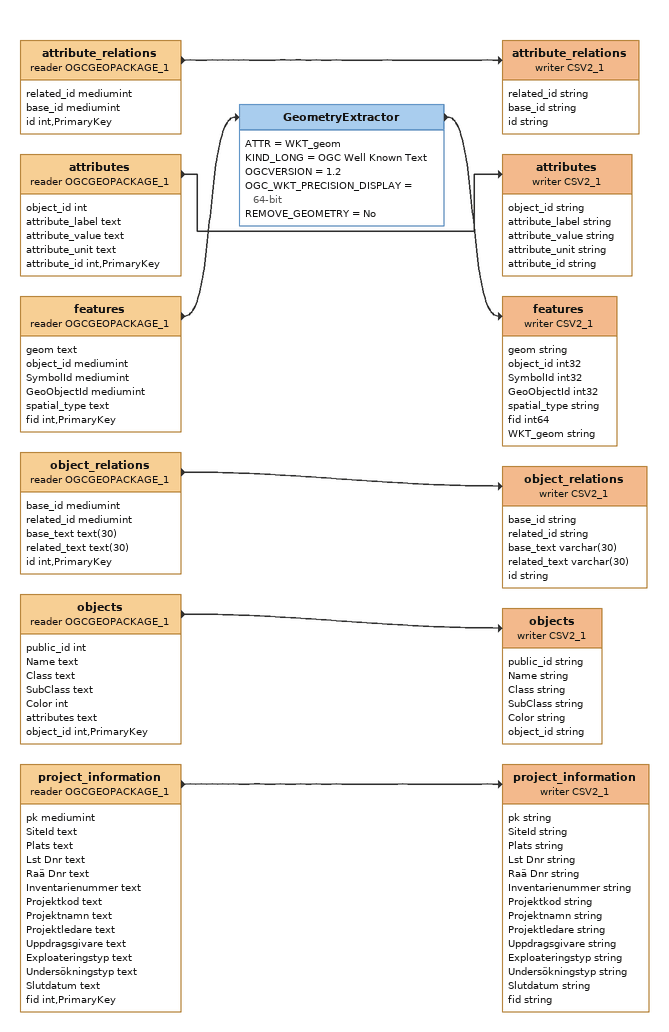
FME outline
attribute_relations (reader OGCGEOPACKAGE_1)
    attributes: related_id mediumint, base_id mediumint, id int,PrimaryKey
    -> attribute_relations (writer CSV2_1)
attribute_relations (writer CSV2_1)
    attributes: related_id string, base_id string, id string
attributes (reader OGCGEOPACKAGE_1)
    attributes: object_id int, attribute_label text, attribute_value text, attribute_unit text, attribute_id int,PrimaryKey
    -> attributes (writer CSV2_1)
attributes (writer CSV2_1)
    attributes: object_id string, attribute_label string, attribute_value string, attribute_unit string, attribute_id string
features (reader OGCGEOPACKAGE_1)
    attributes: geom text, object_id mediumint, SymbolId mediumint, GeoObjectId mediumint, spatial_type text, fid int,PrimaryKey
    -> GeometryExtractor
GeometryExtractor
    ATTR = WKT_geom
    KIND_LONG = OGC Well Known Text
    OGCVERSION = 1.2
    OGC_WKT_PRECISION_DISPLAY = 64-bit
    REMOVE_GEOMETRY = No
    -> features (writer CSV2_1)
features (writer CSV2_1)
    attributes: geom string, object_id int32, SymbolId int32, GeoObjectId int32, spatial_type string, fid int64, WKT_geom string
object_relations (reader OGCGEOPACKAGE_1)
    attributes: base_id mediumint, related_id mediumint, base_text text(30), related_text text(30), id int,PrimaryKey
    -> object_relations (writer CSV2_1)
object_relations (writer CSV2_1)
    attributes: base_id string, related_id string, base_text varchar(30), related_text varchar(30), id string
objects (reader OGCGEOPACKAGE_1)
    attributes: public_id int, Name text, Class text, SubClass text, Color int, attributes text, object_id int,PrimaryKey
    -> objects (writer CSV2_1)
objects (writer CSV2_1)
    attributes: public_id string, Name string, Class string, SubClass string, Color string, object_id string
project_information (reader OGCGEOPACKAGE_1)
    attributes: pk mediumint, SiteId text, Plats text, Lst Dnr text, Raä Dnr text, Inventarienummer text, Projektkod text, Projektnamn text, Projektledare text, Uppdragsgivare text, Exploateringstyp text, Undersökningstyp text, Slutdatum text, fid int,PrimaryKey
    -> project_information (writer CSV2_1)
project_information (writer CSV2_1)
    attributes: pk string, SiteId string, Plats string, Lst Dnr string, Raä Dnr string, Inventarienummer string, Projektkod string, Projektnamn string, Projektledare string, Uppdragsgivare string, Exploateringstyp string, Undersökningstyp string, Slutdatum string, fid string
